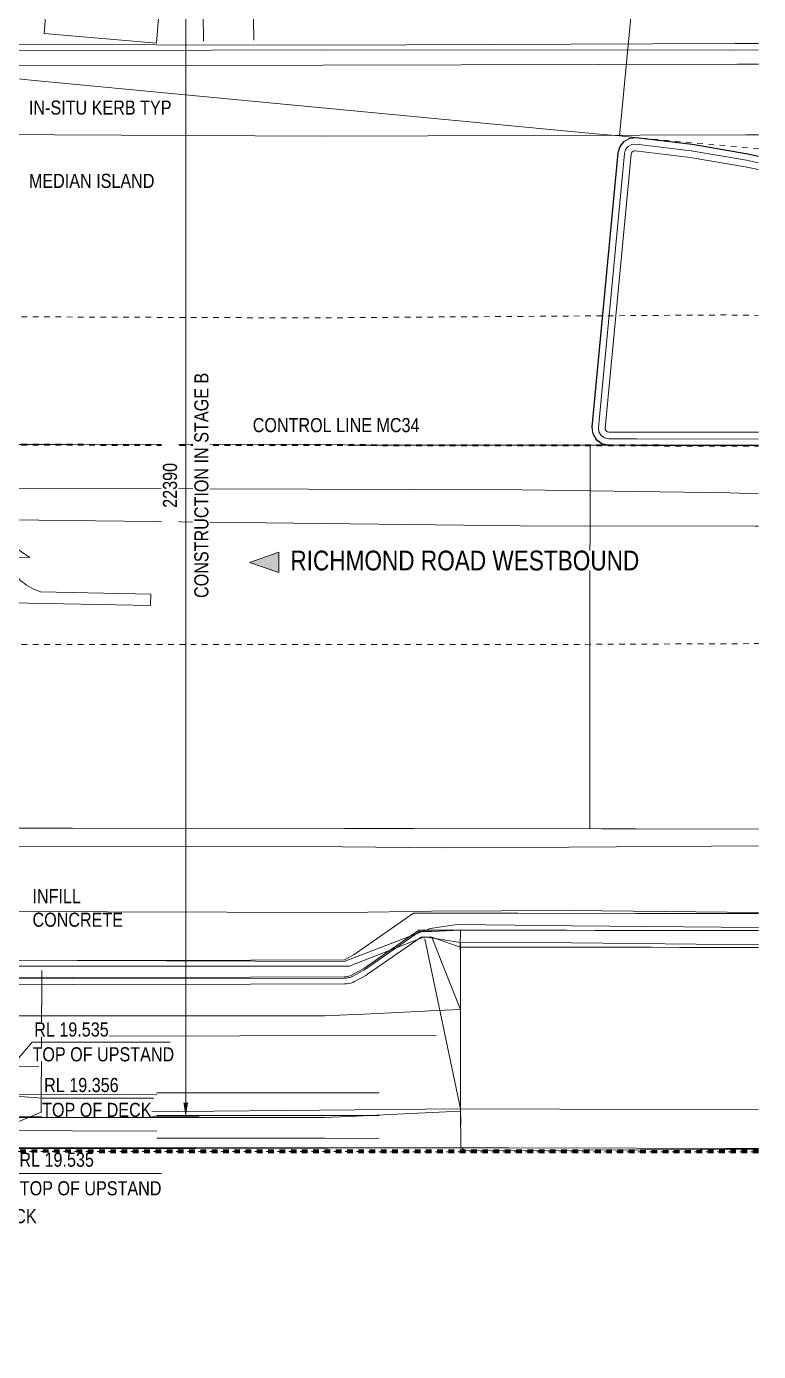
# Model space of a CAD drawing. Header units: metres. Extents: x 564 to 663, y 0 to 1694.
# Drawn here: x 590.05 to 603.04, y 1649.95 to 1673.44 of the extents above; entities that cross this region are included whole.
import ezdxf

# ---------------------------------------------------------------- set-up
doc = ezdxf.new("R2010")
doc.units = ezdxf.units.M
for name, pattern in [('ControlLine', [0.02, 0.0125, -0.0025, 0.0025, -0.0025]), ('IMPORT-BDYS-Boundary _3_', [0.01, 0.009, -0.001]), ('IMPORT-BDYS-ProjBoundary', [0.008, 0.006, -0.002]), ('IMPORT-LNMK-LaneLine3 _3_', [0.012, 0.003, -0.009]), ('IMPORT-LNMK-LineCont _3_', [0.004, 0.001, -0.003]), ('IMPORT-LNMK-LineCont _3__2_', [0.004, 0.001, -0.003])]:
    doc.linetypes.add(name, pattern=pattern)
doc.layers.get('Defpoints').update_dxf_attribs({"color": 41})
for name, color, linetype, lineweight in [('D-BDGE', 7, 'Continuous', 13), ('D-ENHA-ANNO-TEXT', 7, 'Continuous', 9), ('D-ENHA-GEN-LINE', 7, 'Continuous', 9), ('D-ENHA-TEXT', 7, 'Continuous', 9), ('D-ENHA-TEXT-DIMS', 7, 'Continuous', 9)]:
    doc.layers.add(name, color=color, linetype=linetype, lineweight=lineweight)
doc.styles.add('Arial Narrow', font='ARIALN.TTF', dxfattribs={"height": 0.35})
doc.styles.add('Arial Narrow_1', font='ARIALN.TTF', dxfattribs={"height": 0.25})
doc.dimstyles.new('Dimension_Standard_O__mm_', dxfattribs={"dimscale": 0.3048, "dimtxt": 0.255858, "dimasz": 0.82021, "dimexe": 0.787402, "dimexo": 0.492126, "dimgap": 0.492126, "dimtad": 1, "dimdec": 0, "dimlfac": 1000, "dimzin": 0, "dimdsep": 46, "dimtxsty": 'Arial Narrow_1', "dimsah": 1, "dimcen": 0.09, "dimaunit": 1, "dimadec": 4, "dimazin": 0, "dimtfac": 1, "dimtdec": 4, "dimtix": 1, "dimtmove": 0, "dimatfit": 3, "dimfxl": 1, "dimtvp": 1, "dimtfill": 1, "dimtolj": 1, "dimtzin": 0, "dimlwd": 18, "dimlwe": 18, "dimarcsym": 2})

# ---------------------------------------------------------------- blocks, each defined once
blk = doc.blocks.new('T2DPAA-T2D-PWA-RW-M2D-000002_ControlLinesMinor_rvt-1-PLAN')
at = {"layer": 'D-BDGE', "color": 150, "linetype": 'ControlLine', "lineweight": 35, "true_color": 0x0080ff}
for p, q in [((597.318, 1675.829), (603.036, 1675.241)), ((569.187, 1666.052), (580.362, 1666.038)), ((581.462, 1666.037), (588.262, 1666.029)), ((589.362, 1666.027), (603.036, 1666.011))]:
    blk.add_line(p, q, dxfattribs=at)
for start, end in [(87.616, 89.90347), (85.99688, 87.3907), (84.13685, 85.77119)]:
    blk.add_arc((568.715, 1397.293), 280, start, end, dxfattribs=at)
at = {"layer": 'D-ENHA-GEN-LINE', "color": 150, "lineweight": 25, "true_color": 0x0080ff}
for p, q in [((584.79, 1677.332), (584.732, 1676.334)), ((585.277, 1666.532), (585.276, 1665.532))]:
    blk.add_line(p, q, dxfattribs=at)
at = {"layer": 'D-ENHA-GEN-LINE', "color": 150, "lineweight": 18, "true_color": 0x0080ff, "char_height": 0.35, "width": 0.81772, "attachment_point": 1, "style": 'Arial Narrow'}
for insert, rotation in [((585.002, 1678.153), 266.7147), ((585.44, 1665.227), 269.9307)]:
    blk.add_mtext('600', dxfattribs=dict(at, insert=insert, rotation=rotation))
blk = doc.blocks.new('T2DPAA-T2D-C3S-RW-M2D-100010_dwg-40802999-PLAN')
at = {"color": 8, "linetype": 'IMPORT-LNMK-LineCont _3__2_', "lineweight": 18, "true_color": 0x808080}
blk.add_line((273.417, -114.664), (275.51, -114.674), dxfattribs=at)
at = {"color": 8, "lineweight": 18, "true_color": 0x808080}
for p, q in [((271.413, -128.93), (270.913, -128.996)), ((270.921, -129.096), (271.437, -129.229)), ((269.408, -129.63), (269.573, -129.519))]:
    blk.add_line(p, q, dxfattribs=at)
at = {"color": 8, "lineweight": 18, "true_color": 0x808080, "flags": 128}
for points in [[(273.034, -114.66), (273.034, -114.658), (273.067, -111.36), (273.067, -111.358), (273.084, -109.66), (273.1, -108.06), (273.1, -108.058), (273.134, -104.661), (273.135, -104.561)], [(261.781, -114.547), (262.611, -114.556), (267.61, -114.606), (272.61, -114.656), (273.034, -114.66), (273.417, -114.664)], [(275.956, -119.919), (273.802, -120.1), (273.308, -120.141), (273.185, -120.126), (273.078, -120.062), (273.007, -119.961), (272.983, -119.839), (273.028, -115.339), (273.031, -114.96), (273.055, -114.846), (273.121, -114.749), (273.219, -114.685), (273.334, -114.663)], [(275.955, -119.914), (273.801, -120.095), (273.307, -120.136), (273.186, -120.121), (273.082, -120.058), (273.012, -119.959), (272.988, -119.839), (273.033, -115.339), (273.036, -114.96), (273.06, -114.848), (273.125, -114.752), (273.221, -114.689), (273.334, -114.668)], [(275.946, -119.805), (273.792, -119.985), (273.298, -120.027), (273.222, -120.017), (273.157, -119.978), (273.113, -119.915), (273.098, -119.84), (273.143, -115.34), (273.146, -114.961), (273.161, -114.891), (273.202, -114.831), (273.262, -114.792), (273.333, -114.778)], [(273.332, -114.778), (274.325, -114.813), (275.316, -114.897), (275.531, -114.924)], [(273.333, -114.663), (274.332, -114.698), (275.329, -114.783), (275.521, -114.807)], [(273.333, -114.668), (274.332, -114.703), (275.328, -114.788), (275.522, -114.812)], [(275.936, -119.685), (273.782, -119.866), (273.288, -119.907), (273.261, -119.904), (273.238, -119.89), (273.223, -119.868), (273.218, -119.842), (273.263, -115.341), (273.266, -114.962), (273.272, -114.938), (273.286, -114.917), (273.307, -114.903), (273.332, -114.898)], [(273.331, -114.898), (274.318, -114.933), (275.303, -115.017), (275.542, -115.046)], [(262.333, -121.06), (263.836, -120.934), (268.647, -120.531), (268.819, -120.517), (269.209, -120.484), (269.868, -120.429), (273.192, -120.151), (273.197, -120.15), (273.308, -120.141)], [(272.979, -120.169), (272.997, -120.379), (273.255, -123.457), (273.273, -123.681), (273.396, -125.151), (273.547, -126.945)], [(262.908, -127.836), (264.404, -127.71), (269.214, -127.308), (269.386, -127.293), (269.776, -127.261), (270.436, -127.205), (273.76, -126.927), (273.765, -126.927), (273.875, -126.917), (274.369, -126.876), (276.531, -126.695)], [(269.573, -129.519), (270.561, -128.701), (272.403, -128.546), (274.494, -128.371), (276.658, -128.19)], [(276.684, -128.489), (276.288, -128.522), (275.789, -128.564), (275.291, -128.605), (274.793, -128.647), (274.519, -128.67), (274.295, -128.689), (273.796, -128.731), (273.298, -128.772), (272.8, -128.814), (272.428, -128.845), (272.302, -128.856), (271.803, -128.897), (271.305, -128.939), (270.911, -128.972)], [(263.131, -130.47), (264.624, -130.348), (267.771, -130.073), (269.434, -129.928), (269.46, -129.925), (269.486, -129.919), (269.511, -129.911), (269.535, -129.901), (269.558, -129.889), (269.74, -129.768), (269.761, -129.752), (270.681, -128.991), (270.912, -128.972)], [(271.437, -129.229), (271.429, -129.129), (271.421, -129.029), (271.413, -128.93)], [(276.709, -128.788), (276.31, -128.821), (275.812, -128.863), (275.314, -128.905), (274.815, -128.946), (274.544, -128.969), (274.317, -128.988), (273.819, -129.03), (273.321, -129.072), (272.822, -129.113), (272.453, -129.144), (272.324, -129.155), (271.826, -129.196), (271.437, -129.229)], [(263.133, -130.495), (264.626, -130.373), (267.773, -130.098), (269.437, -129.953), (269.465, -129.95), (269.492, -129.943), (269.519, -129.935), (269.546, -129.924), (269.571, -129.911), (269.754, -129.788), (269.777, -129.772), (270.691, -129.015), (270.913, -128.996)], [(263.142, -130.594), (264.634, -130.472), (267.781, -130.198), (269.445, -130.053), (269.482, -130.048), (269.518, -130.04), (269.554, -130.029), (269.588, -130.015), (269.621, -129.998), (269.81, -129.871), (269.84, -129.849), (270.731, -129.112), (270.921, -129.096)], [(270.921, -129.096), (271.143, -129.544), (271.365, -129.992), (271.533, -130.331)], [(271.437, -129.229), (271.447, -129.336), (271.49, -129.834), (271.533, -130.331), (271.577, -130.83), (271.62, -131.328), (271.663, -131.826), (271.689, -132.126), (271.707, -132.324), (271.715, -132.425)], [(263.106, -130.171), (264.6, -130.049), (267.745, -129.775), (269.408, -129.63)], [(263.189, -131.154), (264.681, -131.028), (266.27, -130.893), (266.395, -130.883), (266.395, -130.883), (269.099, -130.653), (269.137, -130.648), (269.541, -130.595), (269.831, -130.557), (270.315, -130.492), (270.898, -130.415), (270.996, -130.402), (271.533, -130.331)], [(266.288, -132.258), (269.257, -132.006), (269.818, -131.959), (270.224, -131.924)], [(263.341, -132.948), (264.832, -132.821), (266.426, -132.686), (266.551, -132.676), (266.551, -132.676), (269.256, -132.447), (269.294, -132.443), (269.853, -132.369), (270.814, -132.242), (271.689, -132.126)], [(263.303, -132.537), (264.799, -132.415), (266.293, -132.294)], [(263.387, -133.483), (264.878, -133.357), (266.458, -133.223), (266.585, -133.212), (269.352, -132.977), (269.927, -132.929), (270.894, -132.846), (271.468, -132.798), (271.746, -132.774), (271.802, -132.77), (271.983, -132.755), (272.573, -132.706), (272.589, -132.705), (274.842, -132.519), (276.42, -132.389), (277.011, -132.341)], [(266.322, -132.661), (269.291, -132.409), (269.852, -132.361), (270.258, -132.327)], [(266.357, -133.063), (269.325, -132.811), (269.886, -132.764), (270.292, -132.729)], [(263.356, -133.18), (264.851, -133.058), (266.346, -132.936)]]:
    blk.add_lwpolyline(points, dxfattribs=at)
blk = doc.blocks.new('T2DPAA-T2D-PWC-RW-M2D-100010_RoadDesign_rvt-1-PLAN')
at = {"color": 8, "lineweight": 18, "true_color": 0x808080, "rotation": 355.1442999999989}
blk.add_blockref('T2DPAA-T2D-C3S-RW-M2D-100010_dwg-40802999-PLAN', (338.221, 1808.858), dxfattribs=at)
blk = doc.blocks.new('T2DPAA-T2D-PWA-SU-M2D-000002_dwg-40815123-PLAN')
at = {"color": 9, "lineweight": 18, "true_color": 0xc0c0c0}
for p, q in [((51.734, 1545.576), (44.797, 1544.974)), ((44.757, 1544.432), (43.857, 1544.348)), ((52.447, 1543.581), (57.605, 1544.052))]:
    blk.add_line(p, q, dxfattribs=at)
at = {"color": 9, "lineweight": 18, "true_color": 0xc0c0c0, "flags": 128}
blk.add_lwpolyline([(43.302, 1562.687), (43.302, 1563.354), (44.502, 1563.354), (44.502, 1564.687), (44.102, 1564.687), (44.102, 1563.354), (45.302, 1563.354), (45.302, 1562.687)], close=True, dxfattribs=at)
for points in [[(46.132, 1562.792), (45.99, 1564.247), (46.874, 1564.318), (47.017, 1562.884)], [(42.322, 1562.407), (48.284, 1562.905), (55.527, 1563.551), (55.946, 1563.585)], [(55.955, 1563.47), (55.547, 1563.434), (48.283, 1562.818), (42.332, 1562.298)], [(42.354, 1562.038), (48.277, 1562.544), (55.608, 1563.187), (55.977, 1563.217)], [(42.457, 1560.819), (48.366, 1561.293), (55.861, 1561.95), (56.083, 1561.969)], [(42.988, 1554.57), (52.432, 1555.346), (56.106, 1555.6), (56.622, 1555.626)], [(56.67, 1555.055), (56.618, 1555.05), (52.457, 1554.707), (43.939, 1554.085), (43.036, 1554.013)], [(43.05, 1553.848), (43.833, 1553.408), (43.421, 1553.382), (43.437, 1553.341), (43.455, 1553.3), (43.476, 1553.261), (43.498, 1553.222), (43.523, 1553.185), (43.549, 1553.149), (43.577, 1553.114), (43.607, 1553.081), (43.639, 1553.049), (43.672, 1553.019), (43.707, 1552.99), (43.744, 1552.963), (43.781, 1552.939), (43.82, 1552.916), (43.861, 1552.895), (43.902, 1552.876), (43.944, 1552.859), (43.987, 1552.844), (44.031, 1552.832), (44.075, 1552.821)], [(44.075, 1552.821), (46.029, 1552.941), (46.042, 1552.742), (43.574, 1552.58), (43.505, 1552.589), (43.437, 1552.6), (43.369, 1552.615), (43.302, 1552.634), (43.237, 1552.656), (43.173, 1552.681), (43.148, 1552.692)], [(43.526, 1548.24), (49.804, 1548.766), (51.549, 1548.896), (53.799, 1549.103), (57.15, 1549.408)], [(43.623, 1547.094), (49.965, 1547.61), (51.469, 1547.763), (53.926, 1547.984), (57.25, 1548.233)], [(43.697, 1546.23), (50, 1546.745), (51.468, 1547.454), (51.938, 1547.566), (53.975, 1547.719), (57.273, 1547.964)], [(43.705, 1546.129), (50.093, 1546.666), (51.383, 1547.298), (52.024, 1547.254), (53.989, 1547.414), (57.298, 1547.662)], [(52.024, 1547.254), (52.277, 1544.315), (51.391, 1547.268)], [(52.277, 1544.315), (47.295, 1543.844), (44.87, 1543.629), (44.669, 1546.133)], [(52.339, 1543.627), (52.277, 1544.315), (57.546, 1544.743)], [(34.172, 1542.278), (35.615, 1542.524), (36.522, 1542.629), (43.562, 1543.279), (44.309, 1543.334), (44.87, 1543.629)], [(42.58, 1542.784), (47.657, 1543.218), (52.339, 1543.627), (52.447, 1543.581)]]:
    blk.add_lwpolyline(points, dxfattribs=at)
at = {"color": 9, "linetype": 'IMPORT-LNMK-LaneLine3 _3_', "lineweight": 18, "true_color": 0xc0c0c0, "flags": 128}
blk.add_lwpolyline([(42.731, 1557.6), (48.436, 1558.063), (55.725, 1558.735), (56.354, 1558.781)], dxfattribs=at)
at = {"color": 9, "linetype": 'IMPORT-LNMK-LineCont _3_', "lineweight": 18, "true_color": 0xc0c0c0, "flags": 128}
blk.add_lwpolyline([(43.222, 1551.815), (43.866, 1551.863), (52.696, 1552.612), (56.21, 1552.925), (56.846, 1552.982)], dxfattribs=at)
blk = doc.blocks.new('T2DPAA-T2D-PWA-SU-M2D-000001_dwg-40815111-PLAN')
at = {"color": 9, "linetype": 'IMPORT-BDYS-Boundary _3_', "lineweight": 18, "true_color": 0xc0c0c0, "flags": 128}
blk.add_lwpolyline([(121.217, 1637.601), (121.069, 1639.337), (135.808, 1640.582)], dxfattribs=at)
blk = doc.blocks.new('T2DPAA-T2D-PWA-GN-XRF-000103_dwg-40807629-PLAN')
at = {"color": 200, "linetype": 'IMPORT-BDYS-ProjBoundary', "lineweight": 70, "true_color": 0xbf00ff, "flags": 128}
blk.add_lwpolyline([(343.517, 1489.644), (328.778, 1488.393), (322.042, 1487.824), (322.19, 1486.085)], dxfattribs=at)
blk = doc.blocks.new('T2DPAA-T2D-PWA-SU-M2D-000100_Survey_rvt-1-PLAN')
at = {"color": 9, "lineweight": 18, "true_color": 0xc0c0c0, "rotation": 355.1442999999989}
for name, p in [('T2DPAA-T2D-PWA-SU-M2D-000002_dwg-40815123-PLAN', (414.939, 119.901)), ('T2DPAA-T2D-PWA-SU-M2D-000001_dwg-40815111-PLAN', (328.846, 30.288)), ('T2DPAA-T2D-PWA-GN-XRF-000103_dwg-40807629-PLAN', (134.659, 198.273))]:
    blk.add_blockref(name, p, dxfattribs=at)
blk = doc.blocks.new('CS_Annot_Symb_Direction - ARROW RIGHT_1-5794038-PLAN')
at = {"layer": 'D-ENHA-GEN-LINE'}
blk.add_hatch(color=256, dxfattribs=at).paths.add_polyline_path([(0, 0.0018), (0.00522, 0), (0, -0.0018)])
for p, q in [((0, 0.0018), (0, -0.0018)), ((0.00522, 0), (0, 0.0018)), ((0, -0.0018), (0.00522, 0))]:
    blk.add_line(p, q, dxfattribs=at)
blk = doc.blocks.new('DIMBLOCK1-PLAN')
at = {"layer": 'D-ENHA-TEXT-DIMS', "color": 0, "lineweight": 18, "transparency": 16777216}
for p, q in [((589.768, 1676.498), (593.114, 1676.498)), ((592.874, 1654.358), (592.874, 1676.248)), ((589.512, 1654.108), (593.114, 1654.108))]:
    blk.add_line(p, q, dxfattribs=at)
at = {"layer": 'D-ENHA-TEXT-DIMS', "color": 0, "transparency": 16777216}
for points in [[(592.832, 1676.248), (592.915, 1676.248), (592.874, 1676.498)], [(592.832, 1654.358), (592.915, 1654.358), (592.874, 1654.108)]]:
    blk.add_solid(points, dxfattribs=at)
at = {"layer": 'Defpoints', "color": 0, "transparency": 16777216}
for p in [(589.618, 1676.498), (592.874, 1676.498), (589.362, 1654.108)]:
    blk.add_point(p, dxfattribs=at)
at = {"layer": 'D-ENHA-TEXT-DIMS', "color": 0, "lineweight": 18, "transparency": 16777216, "char_height": 0.25, "width": 4.80525, "attachment_point": 5, "rotation": 90, "style": 'Arial Narrow_1', "bg_fill": 3, "box_fill_scale": 1.1, "bg_fill_color": 256, "bg_fill_true_color": 13158600, "bg_fill_transparency": 0}
for s, insert in [('\\A1;22390', (592.596, 1665.303)), ('\\A1;CONSTRUCTION IN STAGE B', (593.153, 1665.303))]:
    blk.add_mtext(s, dxfattribs=dict(at, insert=insert))

msp = doc.modelspace()

# ---------------------------------------------------------------- linework, layer by layer
at = {"layer": 'D-ENHA-ANNO-TEXT', "lineweight": 18}
msp.add_line((589.8714, 1653.1055), (592.4468, 1653.1055), dxfattribs=at)

# ---------------------------------------------------------------- block references
at = {"lineweight": 5}
for name in ['T2DPAA-T2D-PWC-RW-M2D-100010_RoadDesign_rvt-1-PLAN', 'T2DPAA-T2D-PWA-RW-M2D-000002_ControlLinesMinor_rvt-1-PLAN']:
    msp.add_blockref(name, (0, 0), dxfattribs=at)
at = {"color": 9, "lineweight": 5, "true_color": 0xc0c0c0}
msp.add_blockref('T2DPAA-T2D-PWA-SU-M2D-000100_Survey_rvt-1-PLAN', (0, 0), dxfattribs=at)
at = {"layer": 'D-ENHA-GEN-LINE', "xscale": 100, "yscale": 100, "zscale": 100, "rotation": 180}
msp.add_blockref('CS_Annot_Symb_Direction - ARROW RIGHT_1-5794038-PLAN', (594.5254, 1663.9362), dxfattribs=at)

# ---------------------------------------------------------------- next in the draw order: texts
at = {"layer": 'D-ENHA-ANNO-TEXT', "lineweight": 18, "insert": (589.923, 1653.4731), "char_height": 0.25, "attachment_point": 1, "style": 'Arial Narrow_1', "bg_fill": 3, "box_fill_scale": 1, "bg_fill_color": 256, "bg_fill_true_color": 13158600, "bg_fill_transparency": 0}
msp.add_mtext('RL 19.535', dxfattribs=at)
at = {"layer": 'D-ENHA-GEN-LINE', "insert": (594.73, 1664.1461), "char_height": 0.35, "attachment_point": 1, "style": 'Arial Narrow', "bg_fill": 3, "box_fill_scale": 1, "bg_fill_color": 256, "bg_fill_true_color": 13158600, "bg_fill_transparency": 0}
msp.add_mtext('RICHMOND ROAD WESTBOUND', dxfattribs=at)
at = {"layer": 'D-ENHA-TEXT', "char_height": 0.25, "attachment_point": 1, "style": 'Arial Narrow_1', "bg_fill": 3, "box_fill_scale": 1, "bg_fill_color": 256, "bg_fill_true_color": 13158600, "bg_fill_transparency": 0}
for s, insert in [('CONTROL LINE MC34', (594.0624, 1666.4967)), ('TOP OF UPSTAND', (589.9297, 1652.9656)), ('EDGE OF DECK', (588.0645, 1652.4713))]:
    msp.add_mtext(s, dxfattribs=dict(at, insert=insert))

# ---------------------------------------------------------------- next in the draw order: dimensions: what is measured, and where the dimension line sits
at = {"layer": 'D-ENHA-TEXT-DIMS', "lineweight": 18}
dim = msp.add_linear_dim(base=(592.8735, 1676.4984), p1=(589.362, 1654.1083), p2=(589.6177, 1676.4984), angle=90, text='<>\\XCONSTRUCTION IN STAGE B', dimstyle='Dimension_Standard_O__mm_', override={"dimpost": '<>', "dimfxl": 22.391597}, dxfattribs=at)
dim.commit()
dim.dimension.update_dxf_attribs({"geometry": 'DIMBLOCK1-PLAN', "text_midpoint": (592.8735, 1665.3033)})

# ---------------------------------------------------------------- next in the draw order: texts
at = {"layer": 'D-ENHA-TEXT', "char_height": 0.25, "attachment_point": 1, "style": 'Arial Narrow_1', "bg_fill": 3, "box_fill_scale": 1, "bg_fill_color": 256, "bg_fill_true_color": 13158600, "bg_fill_transparency": 0}
for s, insert in [('IN-SITU KERB TYP ', (590.0918, 1672.1268)), ('INFILL ', (590.1551, 1658.1442)), ('CONCRETE', (590.1551, 1657.7275)), ('TOP OF UPSTAND', (590.1551, 1655.3409)), ('TOP OF DECK', (590.3257, 1654.3556))]:
    msp.add_mtext(s, dxfattribs=dict(at, insert=insert))
at = {"layer": 'D-ENHA-TEXT', "insert": (590.0918, 1670.8268), "char_height": 0.25, "attachment_point": 1, "style": 'Arial Narrow_1', "bg_fill": 3, "box_fill_scale": 1, "bg_fill_color": 256, "bg_fill_transparency": 0}
msp.add_mtext('MEDIAN ISLAND', dxfattribs=at)

# ---------------------------------------------------------------- next in the draw order: linework, layer by layer
at = {"layer": 'D-ENHA-ANNO-TEXT', "lineweight": 18}
for p, q in [((589.3622, 1654.5077), (590.1482, 1655.431)), ((590.1482, 1655.431), (592.5993, 1655.431)), ((589.362, 1654.5089), (590.3267, 1654.441)), ((590.3267, 1654.441), (592.3087, 1654.441))]:
    msp.add_line(p, q, dxfattribs=at)

# ---------------------------------------------------------------- next in the draw order: texts
at = {"layer": 'D-ENHA-ANNO-TEXT', "lineweight": 18, "char_height": 0.25, "attachment_point": 1, "style": 'Arial Narrow_1', "bg_fill": 3, "box_fill_scale": 1, "bg_fill_color": 256, "bg_fill_true_color": 13158600, "bg_fill_transparency": 0}
for s, insert in [('RL 19.535', (590.1857, 1655.7814)), ('RL 19.356', (590.3622, 1654.7964))]:
    msp.add_mtext(s, dxfattribs=dict(at, insert=insert))

doc.saveas('drawing.dxf')
